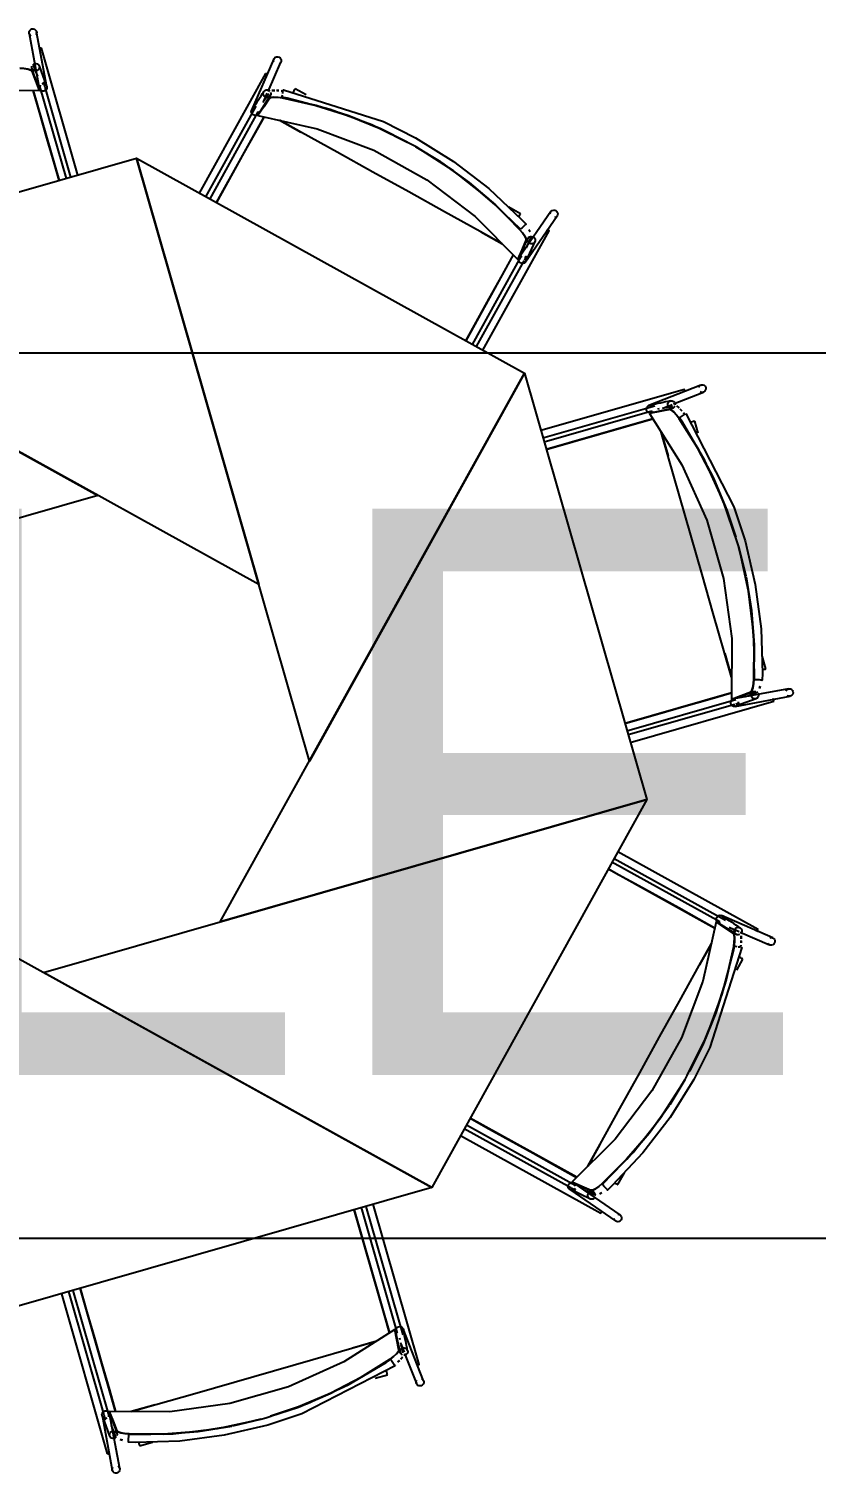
# Model space of a CAD drawing. Header units: metres. Extents: x 2.5 to 42.6, y 0.9 to 31.9.
# Drawn here: x 27.006 to 27.451, y 24.917 to 25.733 of the extents above; entities that cross this region are included whole.
import ezdxf

# ---------------------------------------------------------------- set-up
doc = ezdxf.new("R2010")
doc.units = ezdxf.units.M
for name, color, linetype in [('ARREDI', 9, 'Continuous'), ('PARETI_STRUTTURE', 7, 'Continuous'), ('PORTE_SCALE', 2, 'Continuous'), ('WAYFINDING_RIQUADRI', 7, 'Continuous'), ('WAYFINDING_TESTI', 7, 'Continuous')]:
    doc.layers.add(name, color=color, linetype=linetype)

msp = doc.modelspace()

# ---------------------------------------------------------------- linework, layer by layer
at = {"layer": 'ARREDI'}
for points in [[(27.00717, 25.7292), (27.00657, 25.72964), (27.00616, 25.73026), (27.006, 25.73073), (27.006, 25.73075), (27.00598, 25.73098), (27.00606, 25.73173), (27.00638, 25.7324)], [(27.00639, 25.73239), (27.00693, 25.73291), (27.00762, 25.73321), (27.00837, 25.73325), (27.00909, 25.73306), (27.00969, 25.73261), (27.01011, 25.732), (27.01026, 25.73153), (27.01026, 25.73152), (27.01029, 25.73128), (27.01021, 25.73053), (27.00987, 25.72986)], [(27.01222, 25.72217), (27.01158, 25.72199)], [(27.01299, 25.72239), (27.01272, 25.72231), (27.01222, 25.72217)], [(27.01303, 25.7224), (27.01305, 25.7224)], [(26.85336, 25.66888), (26.85142, 25.66742), (26.84971, 25.66588), (26.84861, 25.66459), (26.84831, 25.66376), (26.84943, 25.65795), (26.85059, 25.65216), (26.87952, 25.67045), (26.91078, 25.68448), (26.94374, 25.69392), (26.97768, 25.6986), (27.0119, 25.69842), (27.00981, 25.70395), (27.0077, 25.70946)], [(27.00769, 25.70947), (27.00699, 25.71), (27.00537, 25.71053), (27.00311, 25.71093), (27.00068, 25.71114)], [(27.00068, 25.71114), (27.00324, 25.71092), (27.00546, 25.71051), (27.00703, 25.71), (27.00771, 25.70947)], [(27.01136, 25.7104), (27.01082, 25.70989), (27.01013, 25.70957), (27.00939, 25.70951), (27.00867, 25.7097), (27.00807, 25.71012), (27.00807, 25.71014), (27.00767, 25.71073), (27.00761, 25.71087), (27.00749, 25.71144), (27.00759, 25.71218)], [(27.00803, 25.71332), (27.01015, 25.7078), (27.01066, 25.70645)], [(27.00846, 25.71336), (27.00915, 25.71367), (27.00989, 25.71374), (27.01061, 25.71355), (27.01121, 25.71311), (27.01125, 25.71307), (27.01161, 25.71252), (27.01167, 25.71238), (27.01179, 25.7118), (27.01169, 25.71106), (27.01136, 25.71039)], [(27.14429, 25.71456), (27.14411, 25.71528), (27.1442, 25.71603), (27.14429, 25.71625), (27.14429, 25.71627), (27.14454, 25.71668), (27.14508, 25.7172), (27.14577, 25.71749), (27.14652, 25.71753), (27.14725, 25.71731), (27.14784, 25.71685), (27.14826, 25.71624)], [(27.14826, 25.71623), (27.14844, 25.71551), (27.14834, 25.71476), (27.14826, 25.71454), (27.14826, 25.71453), (27.14801, 25.71411), (27.14746, 25.7136)], [(27.01218, 25.70143), (27.0119, 25.69843)], [(27.0119, 25.69842), (27.01218, 25.70142)], [(27.01339, 25.70226), (27.01414, 25.70231), (27.01487, 25.70211), (27.01548, 25.70166), (27.01589, 25.70105), (27.01603, 25.70058), (27.01603, 25.70056), (27.01607, 25.70033), (27.01599, 25.69958), (27.01566, 25.69891)], [(27.13952, 25.708), (27.13953, 25.70798)], [(27.14027, 25.70758), (27.13983, 25.70783), (27.13957, 25.70797)], [(27.14086, 25.70726), (27.14028, 25.70757)], [(27.02294, 25.64762), (27.02031, 25.65676), (27.0161, 25.67147), (27.01188, 25.68615), (27.00837, 25.69844)], [(27.01565, 25.69892), (27.01511, 25.6984), (27.01442, 25.6981), (27.01367, 25.69804), (27.01295, 25.69825), (27.01235, 25.69869)], [(27.14904, 25.69423), (27.14662, 25.69458), (27.14433, 25.69469), (27.14264, 25.69455), (27.14183, 25.69419), (27.13853, 25.68929), (27.13525, 25.68437), (27.16864, 25.67686), (27.20067, 25.66466), (27.23065, 25.64804), (27.25796, 25.62734), (27.28203, 25.60301), (27.28446, 25.6084), (27.28686, 25.6138)], [(27.13814, 25.69174), (27.13906, 25.69311), (27.14148, 25.69668)], [(27.13846, 25.69592), (27.13828, 25.69665), (27.13836, 25.69738), (27.1386, 25.69791), (27.1387, 25.69805), (27.13918, 25.69851), (27.13922, 25.69853), (27.1399, 25.69881), (27.14064, 25.69884), (27.14136, 25.69862), (27.14196, 25.69816)], [(27.14237, 25.69753), (27.14255, 25.69681), (27.14247, 25.69607), (27.14223, 25.69555), (27.14213, 25.69541), (27.14161, 25.69492), (27.14093, 25.69464), (27.14019, 25.69462), (27.13947, 25.69484), (27.13887, 25.6953), (27.13845, 25.69592)], [(27.14181, 25.69419), (27.14259, 25.69455), (27.14424, 25.69471), (27.14651, 25.6946), (27.14903, 25.69423)], [(27.14478, 25.69853), (27.14315, 25.69839)], [(27.14317, 25.69838), (27.14485, 25.69852)], [(27.14704, 25.69842), (27.14577, 25.69848)], [(27.146, 25.69846), (27.14715, 25.69841)], [(27.1495, 25.69808), (27.14843, 25.69823)], [(27.14843, 25.69822), (27.1495, 25.69807)], [(27.14891, 25.69465), (27.14895, 25.69487), (27.14903, 25.69533), (27.14914, 25.69595)], [(27.14904, 25.69424), (27.16803, 25.68993), (27.18662, 25.68411), (27.20469, 25.67679), (27.21962, 25.66929)], [(27.21962, 25.66929), (27.20473, 25.67678), (27.1867, 25.68408), (27.16814, 25.6899), (27.14919, 25.69421)], [(27.14926, 25.69668), (27.14939, 25.69742), (27.1495, 25.69807)], [(27.14959, 25.69857), (27.14963, 25.69885), (27.14964, 25.69889), (27.14964, 25.69888)], [(27.15627, 25.69941), (27.15615, 25.69918), (27.15591, 25.69876), (27.15559, 25.69818), (27.15523, 25.69754)], [(27.1317, 25.6857), (27.13152, 25.68642), (27.13162, 25.68717), (27.1317, 25.68739), (27.1317, 25.68741), (27.13195, 25.68782), (27.13249, 25.68834), (27.13319, 25.68863), (27.13394, 25.68867)], [(27.13542, 25.68524), (27.13488, 25.68473), (27.13418, 25.68444), (27.13343, 25.68441), (27.13271, 25.68462), (27.13211, 25.68508), (27.1317, 25.6857)], [(27.13525, 25.68437), (27.13555, 25.68663)], [(27.13869, 25.68359), (27.13363, 25.67447), (27.12737, 25.66318), (27.1211, 25.65187), (27.11483, 25.64055), (27.11181, 25.63511)], [(27.14736, 25.68164), (27.15956, 25.67488)], [(27.27329, 25.61185), (27.26075, 25.61879), (27.24064, 25.62994), (27.22044, 25.64114), (27.20022, 25.65235), (27.18002, 25.66354), (27.1599, 25.67469), (27.14737, 25.68164)], [(27.22453, 25.66657), (27.2385, 25.65807)], [(27.23846, 25.6581), (27.22454, 25.66657)], [(27.28299, 25.62005), (27.26929, 25.63384), (27.25451, 25.6465), (27.23899, 25.65776)], [(27.23901, 25.65773), (27.25458, 25.64644), (27.26937, 25.63376), (27.28308, 25.61994)], [(27.2826, 25.62694), (27.28296, 25.62759), (27.28328, 25.62816), (27.28351, 25.62859), (27.28364, 25.62882)], [(27.30033, 25.62886), (27.30047, 25.6296), (27.30071, 25.63003), (27.30071, 25.63004), (27.30086, 25.63024), (27.30144, 25.6307), (27.30215, 25.63093)], [(27.30215, 25.63094), (27.3029, 25.63092), (27.30359, 25.63065), (27.30416, 25.63015), (27.30454, 25.62949), (27.30465, 25.62876), (27.30451, 25.62802), (27.30427, 25.62759), (27.30427, 25.62758), (27.30412, 25.62738), (27.30354, 25.62692), (27.30283, 25.62669)], [(27.28686, 25.61381), (27.28674, 25.61468), (27.28596, 25.61618), (27.28466, 25.61807), (27.28307, 25.61994)], [(27.28309, 25.61994), (27.28474, 25.61798), (27.28602, 25.61612), (27.28677, 25.61465), (27.28688, 25.61379)], [(27.28449, 25.62094), (27.28402, 25.62051), (27.28367, 25.6202), (27.2835, 25.62005)], [(27.28652, 25.62275), (27.28669, 25.6229), (27.28671, 25.62292), (27.28667, 25.62289), (27.28646, 25.62271), (27.28609, 25.62238), (27.28559, 25.62193), (27.28503, 25.62143), (27.28449, 25.62093)], [(27.28822, 25.61968), (27.28893, 25.61866)], [(27.28898, 25.61861), (27.28823, 25.61968)], [(27.29904, 25.61958), (27.29846, 25.6199)], [(27.26108, 25.6186), (27.2733, 25.61183)], [(27.28982, 25.61629), (27.28742, 25.61088), (27.28682, 25.60956)], [(27.29012, 25.61187), (27.28937, 25.61188), (27.28866, 25.61214), (27.28809, 25.61263), (27.28773, 25.61327), (27.2876, 25.61399), (27.2876, 25.614), (27.28774, 25.61471), (27.2878, 25.61485), (27.28812, 25.61534), (27.2887, 25.6158), (27.28941, 25.61603)], [(27.29086, 25.61575), (27.29143, 25.61526), (27.29181, 25.61463), (27.29193, 25.6139), (27.29192, 25.61383), (27.29179, 25.61318), (27.29172, 25.61304), (27.2914, 25.61256), (27.29082, 25.6121), (27.29011, 25.61186)], [(27.29978, 25.61917), (27.2998, 25.61916), (27.29975, 25.61919), (27.29949, 25.61934), (27.29905, 25.61959)], [(27.25266, 25.55704), (27.25852, 25.56761), (27.26594, 25.58099), (27.27334, 25.59436), (27.27954, 25.60553)], [(27.28435, 25.60494), (27.28203, 25.60301)], [(27.28203, 25.60301), (27.28435, 25.60494)], [(27.2858, 25.60467), (27.28637, 25.60417), (27.28673, 25.60352), (27.28685, 25.60279), (27.2867, 25.60205), (27.28648, 25.60162), (27.28648, 25.60161), (27.28632, 25.60141), (27.28574, 25.60095), (27.28503, 25.60072)], [(27.28503, 25.60071), (27.28428, 25.60073), (27.28359, 25.601), (27.28302, 25.6015), (27.28265, 25.60216), (27.28253, 25.60289)], [(27.38417, 25.53085), (27.38456, 25.53149), (27.38514, 25.53195), (27.38537, 25.53206), (27.38538, 25.53206), (27.38585, 25.53218), (27.3866, 25.53215), (27.3873, 25.53188), (27.38785, 25.53136), (27.3882, 25.53071), (27.38831, 25.52996), (27.38816, 25.52922)], [(27.37078, 25.52016), (27.37039, 25.51952), (27.36982, 25.51906), (27.36926, 25.51886), (27.36911, 25.51883), (27.3684, 25.51886), (27.36839, 25.51886), (27.36771, 25.51913), (27.36716, 25.51965), (27.36682, 25.5203), (27.36672, 25.52105), (27.36687, 25.52179)], [(27.36687, 25.52179), (27.36726, 25.52243), (27.36783, 25.52289), (27.36839, 25.5231), (27.36854, 25.52312), (27.36921, 25.52311), (27.36926, 25.5231), (27.36994, 25.52282), (27.37049, 25.5223), (27.37083, 25.52165), (27.37093, 25.5209)], [(27.3764, 25.52875), (27.37626, 25.52924), (27.37618, 25.52953), (27.37616, 25.52958), (27.37616, 25.52957)], [(27.37658, 25.52811), (27.3764, 25.52875)], [(27.38816, 25.52922), (27.38777, 25.52859), (27.38719, 25.52813), (27.38697, 25.52802), (27.38695, 25.52802), (27.38648, 25.52789), (27.38573, 25.52792), (27.38504, 25.5282)], [(27.35717, 25.51639), (27.35642, 25.51642), (27.35573, 25.51669), (27.35517, 25.51719), (27.35482, 25.51786), (27.35471, 25.51861), (27.35486, 25.51935)], [(27.35486, 25.51934), (27.35525, 25.51998), (27.35584, 25.52044), (27.35606, 25.52055), (27.35607, 25.52055), (27.35654, 25.52067), (27.35729, 25.52065), (27.35799, 25.52037), (27.35854, 25.51986)], [(27.37315, 25.51312), (27.3717, 25.51506), (27.37015, 25.51677), (27.36886, 25.51787), (27.36803, 25.51819), (27.36222, 25.51705), (27.35643, 25.51589), (27.37472, 25.48696), (27.38875, 25.4557), (27.3982, 25.42274), (27.40288, 25.3888), (27.4027, 25.35457), (27.40822, 25.35667), (27.41374, 25.35878)], [(27.35643, 25.51589), (27.35825, 25.51728)], [(27.3612, 25.51856), (27.36214, 25.51874)], [(27.36369, 25.51906), (27.3653, 25.51938), (27.36954, 25.5202)], [(27.36802, 25.5182), (27.36883, 25.51791), (27.3701, 25.51684), (27.37162, 25.51517), (27.37316, 25.51311)], [(27.37319, 25.51916), (27.37192, 25.52022)], [(27.37194, 25.52019), (27.37322, 25.51911)], [(27.37336, 25.5135), (27.37355, 25.51364), (27.37393, 25.5139), (27.37444, 25.51426)], [(27.37384, 25.51843), (27.37477, 25.5174)], [(27.37471, 25.51749), (27.37385, 25.51843)], [(27.37445, 25.51426), (27.37505, 25.51468), (27.37566, 25.51511), (27.3762, 25.5155), (27.37662, 25.51579), (27.37684, 25.51596)], [(27.37555, 25.51637), (27.3762, 25.51551)], [(27.37621, 25.5155), (27.37555, 25.51636)], [(27.37688, 25.51598), (27.37687, 25.51597)], [(27.35831, 25.51291), (27.34829, 25.51004), (27.33587, 25.50648), (27.32345, 25.50291), (27.31101, 25.49934), (27.29858, 25.49577)], [(27.37316, 25.51312), (27.38355, 25.49664), (27.39258, 25.47938), (27.40018, 25.46142), (27.40527, 25.44605)], [(27.40527, 25.44604), (27.40019, 25.46138), (27.39261, 25.47931), (27.38361, 25.49654), (27.37325, 25.51299)], [(27.38194, 25.51166), (27.38169, 25.5116), (27.38121, 25.51146), (27.38059, 25.51128), (27.37987, 25.51107)], [(27.36307, 25.50539), (27.3669, 25.49198)], [(27.40276, 25.367), (27.39882, 25.38078), (27.39247, 25.40289), (27.38611, 25.42509), (27.37973, 25.44731), (27.37337, 25.4695), (27.36703, 25.49161), (27.36308, 25.50539)], [(27.41084, 25.42433), (27.40697, 25.44017)], [(27.40698, 25.44018), (27.41084, 25.42429)], [(27.41542, 25.36594), (27.41549, 25.38538), (27.41399, 25.40478), (27.41096, 25.42372)], [(27.41097, 25.42369), (27.414, 25.4047), (27.4155, 25.38527), (27.41541, 25.3658)], [(27.3989, 25.38041), (27.40276, 25.36699)], [(27.42002, 25.37109), (27.42072, 25.3713), (27.42136, 25.37148), (27.42182, 25.37161), (27.42209, 25.37169)], [(27.42212, 25.37169), (27.42209, 25.37168)], [(27.41375, 25.35878), (27.41427, 25.35949), (27.4148, 25.3611), (27.4152, 25.36337), (27.41541, 25.3658)], [(27.41541, 25.3658), (27.41519, 25.36324), (27.41479, 25.36102), (27.41427, 25.35945), (27.41375, 25.35877)], [(27.41467, 25.35511), (27.41416, 25.35566), (27.41384, 25.35635), (27.41378, 25.35709), (27.41398, 25.35781), (27.4144, 25.35841), (27.41441, 25.35841), (27.41501, 25.35881), (27.41515, 25.35886), (27.41571, 25.35899), (27.41645, 25.35889)], [(27.41711, 25.36551), (27.41647, 25.36555), (27.41601, 25.36557), (27.41578, 25.36558)], [(27.41983, 25.36536), (27.42006, 25.36534), (27.42008, 25.36534), (27.42004, 25.36534), (27.41976, 25.36536), (27.41926, 25.3654), (27.41859, 25.36543), (27.41784, 25.36547), (27.41711, 25.36551)], [(27.41886, 25.36198), (27.41864, 25.36074)], [(27.41864, 25.36068), (27.41887, 25.36198)], [(27.43348, 25.35931), (27.43391, 25.35991), (27.43453, 25.36032), (27.43501, 25.36047), (27.43502, 25.36047), (27.43526, 25.3605), (27.43601, 25.36042), (27.43667, 25.3601)], [(27.43667, 25.36009), (27.43718, 25.35955), (27.43749, 25.35886), (27.43754, 25.35811), (27.43733, 25.35738), (27.43689, 25.35679), (27.43628, 25.35637), (27.4358, 25.35622), (27.43579, 25.35622), (27.43555, 25.35619), (27.4348, 25.35627), (27.43414, 25.35661)], [(27.34252, 25.34085), (27.34637, 25.34196), (27.36104, 25.34616), (27.37574, 25.35038), (27.39044, 25.35459), (27.40272, 25.35812)], [(27.40319, 25.35083), (27.40268, 25.35137), (27.40237, 25.35206), (27.40231, 25.35281), (27.40252, 25.35353), (27.40297, 25.35413)], [(27.40527, 25.35434), (27.40269, 25.35457)], [(27.40269, 25.35457), (27.40528, 25.35434)], [(27.40653, 25.35308), (27.40659, 25.35233), (27.40638, 25.35161), (27.40594, 25.351), (27.40532, 25.35058), (27.40485, 25.35045), (27.40484, 25.35045), (27.4046, 25.3504), (27.40385, 25.35049), (27.40319, 25.35082)], [(27.4176, 25.35845), (27.41207, 25.35633), (27.41072, 25.35581)], [(27.41764, 25.35802), (27.41794, 25.35734), (27.41801, 25.35659), (27.41782, 25.35587), (27.41739, 25.35527), (27.41735, 25.35523), (27.41679, 25.35487), (27.41665, 25.35481), (27.41607, 25.35469), (27.41533, 25.35479), (27.41467, 25.35512)], [(27.42644, 25.35426), (27.42626, 25.3549)], [(27.42666, 25.35349), (27.42658, 25.35376), (27.42644, 25.35426)], [(27.42667, 25.35345), (27.42667, 25.35343)], [(27.39336, 25.2253), (27.38424, 25.23035), (27.37294, 25.23662), (27.36164, 25.24288), (27.35032, 25.24916), (27.33901, 25.25542), (27.33317, 25.25866)], [(27.404, 25.21494), (27.40435, 25.21736), (27.40446, 25.21965), (27.40432, 25.22135), (27.40396, 25.22215), (27.39905, 25.22546), (27.39414, 25.22874), (27.38662, 25.19535), (27.37443, 25.16332), (27.3578, 25.13333), (27.33711, 25.10603), (27.31278, 25.08196), (27.31817, 25.07953), (27.32357, 25.07712)], [(27.39414, 25.22874), (27.3964, 25.22843)], [(27.39501, 25.22857), (27.3945, 25.22911), (27.3942, 25.2298), (27.39418, 25.23055), (27.39439, 25.23127), (27.39484, 25.23187), (27.39547, 25.23229)], [(27.39547, 25.23229), (27.39619, 25.23247), (27.39694, 25.23237), (27.39716, 25.23229), (27.39718, 25.23229), (27.39759, 25.23204), (27.39811, 25.2315), (27.3984, 25.2308), (27.39844, 25.23005)], [(27.40151, 25.22584), (27.40288, 25.22493), (27.40527, 25.2233)], [(27.40396, 25.22217), (27.40432, 25.22138), (27.40447, 25.21974), (27.40436, 25.21748), (27.404, 25.21495)], [(27.4073, 25.22161), (27.40658, 25.22143), (27.40584, 25.22152), (27.40531, 25.22175), (27.40517, 25.22185), (27.40469, 25.22238), (27.40441, 25.22306), (27.40438, 25.22379), (27.4046, 25.22452), (27.40506, 25.22511), (27.40569, 25.22552)], [(27.40569, 25.22552), (27.40641, 25.22571), (27.40715, 25.22562), (27.40768, 25.22539), (27.40782, 25.22529), (27.40827, 25.22482), (27.4083, 25.22476), (27.40858, 25.22408), (27.40861, 25.22334), (27.40839, 25.22262), (27.40793, 25.22202)], [(27.40815, 25.22081), (27.40829, 25.21913)], [(27.4083, 25.2192), (27.40816, 25.22085)], [(27.41702, 25.22312), (27.41734, 25.22371)], [(27.41735, 25.22371), (27.4176, 25.22416), (27.41774, 25.22442)], [(27.41777, 25.22446), (27.41775, 25.22445)], [(27.42433, 25.2197), (27.42505, 25.21988), (27.4258, 25.21978), (27.42602, 25.2197), (27.42604, 25.2197), (27.42645, 25.21945), (27.42697, 25.21891), (27.42726, 25.21821), (27.4273, 25.21746), (27.42708, 25.21674), (27.42662, 25.21614), (27.42601, 25.21573)], [(27.32162, 25.0907), (27.32856, 25.10324), (27.33971, 25.12335), (27.35091, 25.14355), (27.36212, 25.16377), (27.37331, 25.18396), (27.38446, 25.20409), (27.39141, 25.21661)], [(27.404, 25.21494), (27.3997, 25.19596), (27.39388, 25.17736), (27.38656, 25.15929), (27.37906, 25.14436)], [(27.37906, 25.14437), (27.38655, 25.15926), (27.39385, 25.17729), (27.39967, 25.19584), (27.40398, 25.2148)], [(27.39141, 25.21662), (27.38465, 25.20443)], [(27.40442, 25.21508), (27.40464, 25.21504), (27.4051, 25.21495), (27.40572, 25.21484)], [(27.40645, 25.21472), (27.40719, 25.2146), (27.40784, 25.21449)], [(27.40799, 25.21556), (27.40784, 25.21449)], [(27.40785, 25.21448), (27.408, 25.21555)], [(27.40823, 25.21799), (27.40817, 25.21683)], [(27.40819, 25.21694), (27.40825, 25.21822)], [(27.40834, 25.2144), (27.40862, 25.21435), (27.40866, 25.21434), (27.40865, 25.21434)], [(27.426, 25.21573), (27.42528, 25.21555), (27.42453, 25.21565), (27.42431, 25.21573), (27.42429, 25.21573), (27.42388, 25.21598), (27.42336, 25.21652)], [(27.40918, 25.20771), (27.40895, 25.20784), (27.40853, 25.20807), (27.40795, 25.20839), (27.40731, 25.20875)], [(27.37634, 25.13946), (27.36784, 25.12549)], [(27.36787, 25.12553), (27.37634, 25.13946)], [(27.3675, 25.12498), (27.35621, 25.10941), (27.34353, 25.09462), (27.32971, 25.08091)], [(27.32982, 25.081), (27.34361, 25.09469), (27.35626, 25.10947), (27.36751, 25.125)], [(27.2551, 25.11782), (27.26404, 25.11286), (27.27737, 25.10547), (27.29076, 25.09805), (27.30412, 25.09064), (27.31529, 25.08444)], [(27.32837, 25.10291), (27.3216, 25.09068)], [(27.31048, 25.07896), (27.3105, 25.07971), (27.31077, 25.0804), (27.31127, 25.08097), (27.31193, 25.08133), (27.31266, 25.08146)], [(27.31471, 25.07964), (27.31278, 25.08196)], [(27.31278, 25.08196), (27.31471, 25.07964)], [(27.33671, 25.08139), (27.33736, 25.08103), (27.33793, 25.08071), (27.33836, 25.08047), (27.33858, 25.08035)], [(27.31444, 25.07819), (27.31394, 25.07762), (27.31329, 25.07726), (27.31255, 25.07713), (27.31182, 25.07729), (27.31139, 25.07751), (27.31137, 25.07751), (27.31118, 25.07766), (27.31072, 25.07824), (27.31048, 25.07895)], [(27.32606, 25.07416), (27.32065, 25.07656), (27.31933, 25.07716)], [(27.32163, 25.07387), (27.32165, 25.07462), (27.32191, 25.07533), (27.3224, 25.0759), (27.32304, 25.07626), (27.32376, 25.07638), (27.32377, 25.07638), (27.32448, 25.07624), (27.32462, 25.07619), (27.32511, 25.07587), (27.32556, 25.07529), (27.3258, 25.07458)], [(27.32552, 25.07312), (27.32503, 25.07255), (27.32439, 25.07218), (27.32367, 25.07205), (27.3236, 25.07207), (27.32295, 25.07219), (27.32281, 25.07226), (27.32232, 25.07258), (27.32187, 25.07316), (27.32163, 25.07387)], [(27.32971, 25.0809), (27.32775, 25.07925), (27.32589, 25.07797), (27.32442, 25.07722), (27.32356, 25.07711)], [(27.32357, 25.07712), (27.32445, 25.07725), (27.32595, 25.07802), (27.32784, 25.07933), (27.32971, 25.08091)], [(27.32837, 25.075), (27.32944, 25.07575)], [(27.32945, 25.07576), (27.32842, 25.07504)], [(27.33071, 25.07949), (27.33028, 25.07997), (27.32997, 25.08031), (27.32982, 25.08048)], [(27.33252, 25.07747), (27.33267, 25.0773), (27.33269, 25.07727), (27.33266, 25.07731), (27.33248, 25.07752), (27.33215, 25.0779), (27.3317, 25.0784), (27.3312, 25.07895), (27.3307, 25.07949)], [(27.20965, 24.99657), (27.20678, 25.0066), (27.20322, 25.01901), (27.19965, 25.03143), (27.19608, 25.04387), (27.19251, 25.0563), (27.1897, 25.06612)], [(27.32894, 25.0642), (27.32893, 25.06419), (27.32895, 25.06425), (27.32911, 25.0645), (27.32936, 25.06494)], [(27.32935, 25.06494), (27.32967, 25.06553)], [(27.3407, 25.06184), (27.34069, 25.06109), (27.34041, 25.06039), (27.33991, 25.05982), (27.33926, 25.05945), (27.33852, 25.05934), (27.33779, 25.05948), (27.33736, 25.05971), (27.33734, 25.05971), (27.33715, 25.05986), (27.33669, 25.06045), (27.33645, 25.06116)], [(27.33863, 25.06365), (27.33937, 25.06351), (27.3398, 25.06328), (27.33981, 25.06328), (27.34, 25.06313), (27.34046, 25.06254), (27.3407, 25.06183)], [(27.03491, 25.02174), (27.0387, 25.0085), (27.04291, 24.99385), (27.04712, 24.97914), (27.05134, 24.96444), (27.05485, 24.95217)], [(27.21313, 24.99771), (27.21316, 24.99846), (27.21344, 24.99916), (27.21394, 24.99971), (27.2146, 25.00006), (27.21535, 25.00017), (27.21609, 25.00002)], [(27.21608, 25.00002), (27.21672, 24.99963), (27.21718, 24.99905), (27.21729, 24.99882), (27.21729, 24.99881), (27.21742, 24.99834), (27.21739, 24.99759), (27.21711, 24.99689), (27.2166, 24.99634)], [(27.20986, 24.98173), (27.2118, 24.98319), (27.21351, 24.98473), (27.21461, 24.98602), (27.21491, 24.98685), (27.21379, 24.99266), (27.21264, 24.99845), (27.18371, 24.98016), (27.15244, 24.96613), (27.11948, 24.95669), (27.08554, 24.952), (27.05132, 24.95219), (27.05341, 24.94666), (27.05553, 24.94114)], [(27.06375, 24.95212), (27.07752, 24.95606), (27.09963, 24.96241), (27.12183, 24.96877), (27.14405, 24.97515), (27.16625, 24.98152), (27.18836, 24.98786), (27.20213, 24.9918)], [(27.20214, 24.99181), (27.18872, 24.98798)], [(27.21295, 24.99803), (27.21402, 24.99663)], [(27.21531, 24.99369), (27.21549, 24.99274)], [(27.21494, 24.98686), (27.21465, 24.98606), (27.21358, 24.98478), (27.21191, 24.98326), (27.20986, 24.98172)], [(27.2169, 24.98411), (27.21627, 24.9845), (27.21581, 24.98506), (27.2156, 24.98562), (27.21557, 24.98577), (27.2156, 24.98648), (27.2156, 24.9865), (27.21588, 24.98718), (27.21639, 24.98772), (27.21704, 24.98806), (27.21779, 24.98816), (27.21853, 24.98801)], [(27.2158, 24.99119), (27.21612, 24.98958), (27.21694, 24.98534)], [(27.21853, 24.98801), (27.21917, 24.98762), (27.21963, 24.98705), (27.21984, 24.98649), (27.21987, 24.98634), (27.21985, 24.98567), (27.21984, 24.98562), (27.21956, 24.98494), (27.21905, 24.9844), (27.21839, 24.98405), (27.21764, 24.98395)], [(27.20986, 24.98172), (27.19339, 24.97133), (27.17612, 24.9623), (27.15816, 24.95471), (27.1423, 24.94946)], [(27.14232, 24.94945), (27.15814, 24.95469), (27.17605, 24.96227), (27.19329, 24.97127), (27.20973, 24.98163)], [(27.21024, 24.98152), (27.21038, 24.98133), (27.21065, 24.98095), (27.21101, 24.98044)], [(27.21101, 24.98043), (27.21143, 24.97984), (27.21186, 24.97922), (27.21225, 24.97868), (27.21254, 24.97827), (27.2127, 24.97804)], [(27.21273, 24.978), (27.21271, 24.97801)], [(27.21517, 24.98104), (27.21414, 24.98011)], [(27.21423, 24.98017), (27.21517, 24.98103)], [(27.21694, 24.98294), (27.21585, 24.98166)], [(27.2159, 24.9817), (27.21696, 24.98296)], [(27.22485, 24.9783), (27.22549, 24.97848)], [(27.22549, 24.97848), (27.22599, 24.97862), (27.22627, 24.9787), (27.22633, 24.97872), (27.22631, 24.97872)], [(27.20841, 24.97295), (27.20834, 24.9732), (27.2082, 24.97367), (27.20802, 24.97429), (27.20781, 24.97501)], [(27.22597, 24.96672), (27.22533, 24.96711), (27.22487, 24.96769), (27.22476, 24.96792), (27.22476, 24.96793), (27.22463, 24.9684), (27.22466, 24.96915), (27.22494, 24.96985)], [(27.22759, 24.97071), (27.22823, 24.97032), (27.22869, 24.96974), (27.2288, 24.96952), (27.2288, 24.9695), (27.22892, 24.96903), (27.2289, 24.96828), (27.22862, 24.96759), (27.2281, 24.96703), (27.22745, 24.96668), (27.2267, 24.96657), (27.22596, 24.96672)], [(27.04983, 24.94835), (27.04908, 24.94829), (27.04836, 24.9485), (27.04775, 24.94895), (27.04733, 24.94956), (27.04719, 24.95003), (27.04719, 24.95004), (27.04715, 24.95028), (27.04723, 24.95103), (27.04756, 24.9517)], [(27.04757, 24.95169), (27.04811, 24.95221), (27.0488, 24.95251), (27.04955, 24.95257), (27.05028, 24.95236), (27.05087, 24.95191)], [(27.05132, 24.95219), (27.05104, 24.94919)], [(27.05104, 24.94918), (27.05132, 24.95218)], [(27.07715, 24.95598), (27.06373, 24.95212)], [(27.0552, 24.93729), (27.05307, 24.94281), (27.05256, 24.94416)], [(27.12043, 24.94391), (27.10144, 24.94089), (27.08201, 24.93939), (27.06254, 24.93947)], [(27.06269, 24.93946), (27.08212, 24.93939), (27.10152, 24.94089), (27.12047, 24.94392)], [(27.13692, 24.94791), (27.12103, 24.94403)], [(27.12108, 24.94405), (27.13691, 24.94791)], [(27.05476, 24.93724), (27.05407, 24.93694), (27.05333, 24.93687), (27.05261, 24.93706), (27.05201, 24.93749), (27.05197, 24.93754), (27.05161, 24.93809), (27.05156, 24.93823), (27.05143, 24.93881), (27.05153, 24.93955), (27.05186, 24.94022)], [(27.05186, 24.94021), (27.0524, 24.94072), (27.05309, 24.94104), (27.05383, 24.9411), (27.05455, 24.9409), (27.05515, 24.94049), (27.05515, 24.94047), (27.05555, 24.93988), (27.05561, 24.93974), (27.05573, 24.93917), (27.05564, 24.93843)], [(27.06254, 24.93947), (27.05998, 24.93969), (27.05776, 24.9401), (27.05619, 24.94061), (27.05551, 24.94114)], [(27.05553, 24.94114), (27.05624, 24.9406), (27.05785, 24.94008), (27.06011, 24.93968), (27.06254, 24.93947)], [(27.05743, 24.93625), (27.05872, 24.93601)], [(27.05872, 24.93602), (27.05749, 24.93624)], [(27.0621, 24.93506), (27.06209, 24.93482), (27.06209, 24.93481), (27.06209, 24.93485), (27.0621, 24.93512), (27.06213, 24.93562), (27.06217, 24.93629), (27.06221, 24.93704), (27.06225, 24.93778)], [(27.06225, 24.93777), (27.06228, 24.93841), (27.06231, 24.93887), (27.06232, 24.93911)], [(27.06784, 24.93487), (27.06804, 24.93416), (27.06822, 24.93352), (27.06835, 24.93306), (27.06843, 24.9328)], [(27.05019, 24.92821), (27.05018, 24.92821)], [(27.05023, 24.92822), (27.05051, 24.9283), (27.05101, 24.92844)], [(27.051, 24.92844), (27.05164, 24.92862)], [(27.06844, 24.93277), (27.06842, 24.9328)], [(27.05684, 24.91822), (27.05629, 24.9177), (27.0556, 24.9174), (27.05485, 24.91734), (27.05413, 24.91755), (27.05353, 24.91799), (27.05311, 24.91861), (27.05296, 24.91908), (27.05296, 24.91909), (27.05293, 24.91933), (27.05302, 24.92008), (27.05335, 24.92074)], [(27.05605, 24.92141), (27.05665, 24.92097), (27.05706, 24.92035), (27.05722, 24.91988), (27.05722, 24.91986), (27.05724, 24.91963), (27.05716, 24.91888), (27.05684, 24.91821)]]:
    msp.add_lwpolyline(points, dxfattribs=at)
for points in [[(26.82576, 25.59108), (27.06663, 25.66015), (27.1357, 25.41929)], [(27.06664, 25.66016), (27.28579, 25.53869), (27.16432, 25.31952)], [(26.70429, 25.37191), (26.82576, 25.59108), (27.04492, 25.46961)], [(27.28579, 25.53869), (27.35486, 25.29781), (27.114, 25.22874)], [(27.35487, 25.29782), (27.2334, 25.07866), (27.01423, 25.20013)], [(27.2334, 25.07865), (26.99252, 25.00958), (26.92345, 25.25045)]]:
    msp.add_lwpolyline(points, close=True, dxfattribs=at)
at = {"layer": 'PARETI_STRUTTURE'}
for points in [[(27.006, 25.73073), (27.01178, 25.69978)], [(27.01604, 25.70058), (27.01026, 25.73153)], [(27.03361, 25.65069), (27.01305, 25.72241)], [(27.01156, 25.69985), (27.01152, 25.69997), (27.01148, 25.7001), (27.01142, 25.70022), (27.01138, 25.70035), (27.01134, 25.70046), (27.0113, 25.70058), (27.01125, 25.70071), (27.01121, 25.70083), (27.01116, 25.70096), (27.01111, 25.70108), (27.01107, 25.70121), (27.01103, 25.70133), (27.01099, 25.70146), (27.01093, 25.70157), (27.01089, 25.70169), (27.01085, 25.70182), (27.01081, 25.70194), (27.01077, 25.70207), (27.01073, 25.70219), (27.01067, 25.70232), (27.01063, 25.70244), (27.01059, 25.70257), (27.01055, 25.70268), (27.0105, 25.70281), (27.01045, 25.70293), (27.01041, 25.70306), (27.01036, 25.70318), (27.01032, 25.70331), (27.01028, 25.70343), (27.01023, 25.70356), (27.01018, 25.70368), (27.01014, 25.70379), (27.0101, 25.70392), (27.01006, 25.70404), (27.01002, 25.70417), (27.00996, 25.70429), (27.00992, 25.70442), (27.00988, 25.70454), (27.00984, 25.70467), (27.0098, 25.70479), (27.00974, 25.70492), (27.0097, 25.70503), (27.00966, 25.70515), (27.00961, 25.70528), (27.00957, 25.7054), (27.00953, 25.70553), (27.00948, 25.70565), (27.00943, 25.70578), (27.00939, 25.7059), (27.00935, 25.70603), (27.00931, 25.70614), (27.00925, 25.70626), (27.00921, 25.70639), (27.00917, 25.70651), (27.00913, 25.70664), (27.00909, 25.70676), (27.00903, 25.70689), (27.00899, 25.70701), (27.00895, 25.70714), (27.00891, 25.70725), (27.00886, 25.70738), (27.00882, 25.7075), (27.00877, 25.70763), (27.00873, 25.70775), (27.00868, 25.70788), (27.00864, 25.708), (27.0086, 25.70813), (27.00855, 25.70825), (27.0085, 25.70836), (27.00846, 25.70849), (27.00842, 25.70861), (27.00838, 25.70874), (27.00834, 25.70886), (27.00828, 25.70899), (27.00824, 25.70911), (27.0082, 25.70924), (27.00816, 25.70936), (27.00811, 25.70947), (27.00806, 25.7096), (27.00802, 25.70972), (27.00798, 25.70985), (27.00793, 25.70997), (27.00789, 25.7101), (27.00784, 25.71022), (27.0078, 25.71035), (27.00775, 25.71047), (27.00771, 25.71058), (27.00767, 25.71071), (27.00763, 25.71083), (27.00761, 25.71088)], [(27.00992, 25.70862), (27.00965, 25.7096)], [(27.01167, 25.71237), (27.01564, 25.7013)], [(27.14429, 25.71626), (27.1317, 25.6874)], [(27.14097, 25.69782), (27.14826, 25.71453)], [(27.014, 25.70336), (27.01481, 25.70054)], [(27.13952, 25.708), (27.1021, 25.6405)], [(27.00834, 25.69844), (27.02291, 25.64762)], [(27.02708, 25.64881), (27.01213, 25.70092)], [(27.01487, 25.70032), (27.02946, 25.64949)], [(27.14222, 25.69554), (27.13589, 25.68568)], [(27.13864, 25.69248), (27.14057, 25.69691)], [(27.13996, 25.69476), (27.13946, 25.69386)], [(27.22208, 25.66796), (27.19957, 25.679), (27.17607, 25.68772), (27.15182, 25.69404), (27.1489, 25.69463)], [(27.14964, 25.69889), (27.20612, 25.68084), (27.22419, 25.67174)], [(27.16253, 25.69599), (27.15629, 25.69945)], [(27.10589, 25.63839), (27.13431, 25.68966)], [(27.13529, 25.68633), (27.10805, 25.63719)], [(27.13567, 25.68567), (27.1361, 25.68666)], [(27.11184, 25.63509), (27.13872, 25.68358)], [(27.22418, 25.67175), (27.24566, 25.6584), (27.26571, 25.643), (27.28411, 25.62566), (27.28671, 25.62293)], [(27.28348, 25.62003), (27.26543, 25.6375), (27.24576, 25.65305), (27.22461, 25.66655), (27.22208, 25.66796)], [(27.28366, 25.62885), (27.27698, 25.63256)], [(27.3007, 25.63003), (27.2829, 25.60406)], [(27.28647, 25.60162), (27.30428, 25.62759)], [(27.26238, 25.55166), (27.2998, 25.61916)], [(27.28279, 25.60427), (27.28285, 25.60439), (27.2829, 25.6045), (27.28296, 25.60463), (27.28301, 25.60474), (27.28307, 25.60486), (27.28313, 25.60497), (27.28318, 25.6051), (27.28324, 25.60521), (27.28329, 25.60534), (27.28335, 25.60545), (27.2834, 25.60557), (27.28346, 25.60568), (27.28351, 25.60581), (27.28357, 25.60593), (27.28364, 25.60604), (27.2837, 25.60617), (27.28375, 25.60628), (27.28381, 25.6064), (27.28386, 25.60652), (27.28392, 25.60664), (27.28397, 25.60675), (27.28403, 25.60688), (27.28408, 25.60699), (27.28414, 25.60711), (27.2842, 25.60724), (27.28425, 25.60735), (27.28431, 25.60747), (27.28436, 25.60759), (27.28442, 25.60771), (27.28447, 25.60782), (27.28453, 25.60795), (27.28458, 25.60806), (27.28464, 25.60818), (27.2847, 25.60829), (27.28475, 25.60842), (27.28481, 25.60853), (27.28486, 25.60865), (27.28492, 25.60878), (27.28497, 25.60889), (27.28503, 25.60902), (27.28508, 25.60913), (27.28514, 25.60925), (27.28521, 25.60936), (27.28526, 25.60949), (27.28532, 25.6096), (27.28538, 25.60972), (27.28543, 25.60984), (27.28549, 25.60996), (27.28554, 25.61007), (27.2856, 25.6102), (27.28565, 25.61032), (27.28571, 25.61043), (27.28576, 25.61056), (27.28582, 25.61067), (27.28588, 25.61079), (27.28593, 25.6109), (27.28599, 25.61103), (27.28604, 25.61114), (27.2861, 25.61127), (27.28615, 25.61138), (27.28621, 25.6115), (27.28626, 25.61161), (27.28632, 25.61174), (27.28638, 25.61186), (27.28643, 25.61197), (27.28649, 25.6121), (27.28654, 25.61221), (27.2866, 25.61234), (27.28665, 25.61245), (27.28671, 25.61257), (27.28676, 25.61268), (27.28683, 25.61281), (27.28689, 25.61292), (27.28695, 25.61304), (27.287, 25.61315), (27.28706, 25.61328), (27.28711, 25.6134), (27.28717, 25.61352), (27.28722, 25.61364), (27.28728, 25.61375), (27.28733, 25.61388), (27.28739, 25.61399), (27.28745, 25.61411), (27.2875, 25.61422), (27.28756, 25.61435), (27.28761, 25.61446), (27.28767, 25.61459), (27.28772, 25.6147), (27.28778, 25.61482), (27.28779, 25.61485)], [(27.29173, 25.61305), (27.2867, 25.60241)], [(27.28754, 25.61109), (27.28834, 25.61252)], [(27.27952, 25.60555), (27.25264, 25.55705)], [(27.25643, 25.55496), (27.28396, 25.60462)], [(27.287, 25.60502), (27.28557, 25.60245)], [(27.28547, 25.60226), (27.2586, 25.55376)], [(27.38538, 25.53205), (27.35607, 25.52055)], [(27.37616, 25.52958), (27.29506, 25.50633)], [(27.36999, 25.52136), (27.38696, 25.52803)], [(27.29626, 25.50216), (27.35951, 25.5203)], [(27.35785, 25.51725), (27.29694, 25.49978)], [(27.35765, 25.51652), (27.35865, 25.5169)], [(27.36926, 25.51886), (27.35782, 25.51636)], [(27.36456, 25.51923), (27.36927, 25.52108)], [(27.36712, 25.51991), (27.36531, 25.51939)], [(27.37688, 25.51598), (27.40405, 25.46329), (27.4104, 25.44408)], [(27.29814, 25.49562), (27.35833, 25.51288)], [(27.40623, 25.44288), (27.39812, 25.46661), (27.38766, 25.4894), (27.37499, 25.51101), (27.37334, 25.51348)], [(27.38394, 25.50482), (27.38197, 25.51168)], [(27.41576, 25.36558), (27.41535, 25.39069), (27.41242, 25.41561), (27.40701, 25.4401), (27.40623, 25.44289)], [(27.41039, 25.44408), (27.41614, 25.41945), (27.41942, 25.39438), (27.42019, 25.36912), (27.42009, 25.36534)], [(27.42212, 25.37169), (27.42, 25.37904)], [(27.43501, 25.36048), (27.40405, 25.3547)], [(27.40412, 25.35492), (27.40425, 25.35496), (27.40437, 25.355), (27.4045, 25.35506), (27.40462, 25.3551), (27.40473, 25.35514), (27.40486, 25.35518), (27.40498, 25.35523), (27.40511, 25.35527), (27.40523, 25.35532), (27.40536, 25.35536), (27.40548, 25.35541), (27.40561, 25.35545), (27.40573, 25.35549), (27.40584, 25.35555), (27.40597, 25.35559), (27.40609, 25.35563), (27.40622, 25.35567), (27.40634, 25.35571), (27.40647, 25.35575), (27.40659, 25.35581), (27.40672, 25.35585), (27.40684, 25.35589), (27.40697, 25.35593), (27.40708, 25.35598), (27.4072, 25.35603), (27.40733, 25.35607), (27.40745, 25.35611), (27.40758, 25.35616), (27.4077, 25.3562), (27.40783, 25.35625), (27.40795, 25.3563), (27.40808, 25.35634), (27.40819, 25.35638), (27.40832, 25.35642), (27.40844, 25.35646), (27.40857, 25.35652), (27.40869, 25.35656), (27.40882, 25.3566), (27.40894, 25.35664), (27.40907, 25.35668), (27.40919, 25.35674), (27.4093, 25.35678), (27.40943, 25.35682), (27.40955, 25.35686), (27.40968, 25.35691), (27.4098, 25.35695), (27.40993, 25.357), (27.41005, 25.35705), (27.41018, 25.35709), (27.4103, 25.35713), (27.41041, 25.35717), (27.41054, 25.35723), (27.41066, 25.35727), (27.41079, 25.35731), (27.41091, 25.35735), (27.41104, 25.35739), (27.41116, 25.35745), (27.41129, 25.35749), (27.41141, 25.35753), (27.41152, 25.35757), (27.41165, 25.35761), (27.41177, 25.35766), (27.4119, 25.35771), (27.41202, 25.35775), (27.41215, 25.3578), (27.41227, 25.35784), (27.4124, 25.35788), (27.41252, 25.35793), (27.41264, 25.35798), (27.41276, 25.35802), (27.41289, 25.35806), (27.41301, 25.3581), (27.41314, 25.35814), (27.41326, 25.3582), (27.41339, 25.35824), (27.41351, 25.35828), (27.41364, 25.35832), (27.41376, 25.35836), (27.41387, 25.35842), (27.414, 25.35846), (27.41412, 25.3585), (27.41425, 25.35855), (27.41437, 25.35859), (27.4145, 25.35864), (27.41462, 25.35868), (27.41475, 25.35873), (27.41487, 25.35877), (27.41498, 25.35881), (27.41511, 25.35885), (27.41515, 25.35886)], [(27.40271, 25.35814), (27.34252, 25.34088)], [(27.34371, 25.33671), (27.40519, 25.35434)], [(27.40459, 25.3516), (27.34439, 25.33434)], [(27.34558, 25.33018), (27.42668, 25.35343)], [(27.40485, 25.35044), (27.43581, 25.35622)], [(27.40735, 25.35239), (27.40527, 25.3518)], [(27.41665, 25.35481), (27.40558, 25.35084)], [(27.41289, 25.35655), (27.41388, 25.35683)], [(27.3961, 25.2287), (27.33525, 25.26242)], [(27.33645, 25.26459), (27.39943, 25.22968)], [(27.41777, 25.22446), (27.33854, 25.26837)], [(27.33315, 25.25864), (27.39336, 25.22526)], [(27.39544, 25.22832), (27.39642, 25.22789)], [(27.40531, 25.22176), (27.39545, 25.22809)], [(27.42603, 25.2197), (27.39717, 25.23228)], [(27.40225, 25.22535), (27.407, 25.22328)], [(27.40453, 25.22402), (27.40363, 25.22452)], [(27.40759, 25.22302), (27.4243, 25.21572)], [(27.37773, 25.1419), (27.38877, 25.16441), (27.39749, 25.18791), (27.40381, 25.21216), (27.40439, 25.21508)], [(27.40866, 25.21434), (27.39061, 25.15787), (27.38151, 25.1398)], [(27.40576, 25.20146), (27.40921, 25.20769)], [(27.3298, 25.08051), (27.34727, 25.09855), (27.36282, 25.11823), (27.37632, 25.13938), (27.37773, 25.14191)], [(27.38151, 25.1398), (27.36817, 25.11833), (27.35275, 25.09827), (27.33543, 25.07987), (27.33269, 25.07727)], [(27.25301, 25.11405), (27.31438, 25.08004)], [(27.31532, 25.08447), (27.25511, 25.11784)], [(27.24971, 25.1081), (27.32893, 25.0642)], [(27.31202, 25.07851), (27.25182, 25.11189)], [(27.31403, 25.08119), (27.31416, 25.08114), (27.31427, 25.08108), (27.3144, 25.08103), (27.31451, 25.08097), (27.31463, 25.08091), (27.31474, 25.08086), (27.31487, 25.0808), (27.31498, 25.08075), (27.3151, 25.08069), (27.31521, 25.08064), (27.31534, 25.08058), (27.31545, 25.08053), (27.31558, 25.08047), (27.3157, 25.0804), (27.31581, 25.08034), (27.31594, 25.08029), (27.31605, 25.08023), (27.31617, 25.08018), (27.31628, 25.08012), (27.31641, 25.08007), (27.31652, 25.08001), (27.31665, 25.07996), (27.31676, 25.0799), (27.31688, 25.07984), (27.31699, 25.07979), (27.31712, 25.07973), (27.31724, 25.07968), (27.31735, 25.07962), (27.31748, 25.07957), (27.31759, 25.07951), (27.31771, 25.07946), (27.31783, 25.0794), (27.31795, 25.07934), (27.31806, 25.07929), (27.31819, 25.07923), (27.3183, 25.07918), (27.31842, 25.07912), (27.31853, 25.07907), (27.31866, 25.07901), (27.31878, 25.07896), (27.3189, 25.0789), (27.31902, 25.07884), (27.31913, 25.07878), (27.31926, 25.07872), (27.31937, 25.07866), (27.31949, 25.07861), (27.3196, 25.07855), (27.31973, 25.0785), (27.31984, 25.07844), (27.31996, 25.07839), (27.32008, 25.07833), (27.3202, 25.07828), (27.32033, 25.07822), (27.32044, 25.07816), (27.32056, 25.07811), (27.32067, 25.07805), (27.3208, 25.078), (27.32091, 25.07794), (27.32103, 25.07789), (27.32115, 25.07783), (27.32127, 25.07778), (27.32138, 25.07772), (27.32151, 25.07766), (27.32162, 25.07761), (27.32174, 25.07755), (27.32187, 25.0775), (27.32198, 25.07744), (27.3221, 25.07739), (27.32221, 25.07733), (27.32234, 25.07728), (27.32245, 25.07722), (27.32258, 25.07715), (27.32269, 25.07709), (27.32281, 25.07704), (27.32292, 25.07698), (27.32305, 25.07693), (27.32317, 25.07687), (27.32328, 25.07682), (27.32341, 25.07676), (27.32352, 25.07671), (27.32365, 25.07665), (27.32376, 25.07659), (27.32388, 25.07654), (27.32399, 25.07648), (27.32412, 25.07643), (27.32423, 25.07637), (27.32435, 25.07632), (27.32446, 25.07626), (27.32459, 25.07621), (27.32462, 25.07619)], [(27.33862, 25.08033), (27.34233, 25.08701)], [(27.31138, 25.07751), (27.33735, 25.05971)], [(27.32281, 25.07226), (27.31217, 25.07729)], [(27.31479, 25.07698), (27.31222, 25.07841)], [(27.3398, 25.06328), (27.31383, 25.08109)], [(27.32137, 25.07616), (27.32229, 25.07565)], [(27.18967, 25.06612), (27.20963, 24.99655)], [(27.21399, 24.99704), (27.19384, 25.06731)], [(27.19621, 25.06799), (27.21703, 24.99537)], [(27.22632, 24.97872), (27.20038, 25.06919)], [(27.02423, 25.01867), (27.05017, 24.9282)], [(27.04835, 24.95029), (27.02839, 25.01987)], [(27.03077, 25.02055), (27.05109, 24.94969)], [(27.05489, 24.95217), (27.03493, 25.02174)], [(27.2156, 24.98562), (27.2131, 24.99706)], [(27.21326, 24.99723), (27.21365, 24.99623)], [(27.2288, 24.96951), (27.2173, 24.99881)], [(27.21597, 24.99032), (27.21782, 24.98561)], [(27.21665, 24.98776), (27.21614, 24.98957)], [(27.2181, 24.98489), (27.22477, 24.96793)], [(27.13963, 24.94865), (27.16335, 24.95676), (27.18614, 24.96722), (27.20775, 24.97989), (27.21023, 24.98154)], [(27.21273, 24.978), (27.16003, 24.95083), (27.14082, 24.94449)], [(27.20156, 24.97095), (27.20842, 24.97292)], [(27.05722, 24.91988), (27.05144, 24.95083)], [(27.05166, 24.95076), (27.0517, 24.95064), (27.05175, 24.95051), (27.0518, 24.95039), (27.05184, 24.95026), (27.05189, 24.95015), (27.05193, 24.95003), (27.05197, 24.9499), (27.05201, 24.94978), (27.05207, 24.94965), (27.05211, 24.94953), (27.05215, 24.9494), (27.05219, 24.94928), (27.05223, 24.94915), (27.05229, 24.94903), (27.05233, 24.94891), (27.05237, 24.94879), (27.05241, 24.94866), (27.05245, 24.94854), (27.05251, 24.94841), (27.05255, 24.94829), (27.05259, 24.94816), (27.05264, 24.94804), (27.05268, 24.94791), (27.05272, 24.9478), (27.05277, 24.94768), (27.05282, 24.94755), (27.05286, 24.94743), (27.0529, 24.9473), (27.05294, 24.94718), (27.053, 24.94705), (27.05304, 24.94693), (27.05308, 24.9468), (27.05312, 24.94669), (27.05316, 24.94657), (27.0532, 24.94644), (27.05326, 24.94632), (27.0533, 24.94619), (27.05334, 24.94607), (27.05339, 24.94594), (27.05343, 24.94582), (27.05348, 24.94569), (27.05352, 24.94558), (27.05357, 24.94546), (27.05361, 24.94533), (27.05365, 24.94521), (27.05369, 24.94508), (27.05375, 24.94496), (27.05379, 24.94483), (27.05383, 24.94471), (27.05387, 24.94458), (27.05391, 24.94447), (27.05397, 24.94434), (27.05401, 24.94422), (27.05405, 24.94409), (27.05409, 24.94397), (27.05414, 24.94384), (27.05419, 24.94372), (27.05423, 24.94359), (27.05427, 24.94347), (27.05432, 24.94334), (27.05436, 24.94323), (27.0544, 24.94311), (27.05445, 24.94298), (27.0545, 24.94286), (27.05454, 24.94273), (27.05458, 24.94261), (27.05462, 24.94248), (27.05468, 24.94236), (27.05472, 24.94223), (27.05476, 24.94212), (27.0548, 24.942), (27.05484, 24.94187), (27.05489, 24.94175), (27.05494, 24.94162), (27.05498, 24.9415), (27.05502, 24.94137), (27.05507, 24.94125), (27.05511, 24.94112), (27.05516, 24.94101), (27.0552, 24.94089), (27.05525, 24.94076), (27.05529, 24.94064), (27.05533, 24.94051), (27.05539, 24.94039), (27.05543, 24.94026), (27.05547, 24.94014), (27.05551, 24.94001), (27.05555, 24.9399), (27.05559, 24.93978), (27.05561, 24.93973)], [(27.04719, 24.95003), (27.05296, 24.91907)], [(27.05155, 24.93824), (27.04758, 24.94931)], [(27.04922, 24.94725), (27.04841, 24.95007)], [(27.14082, 24.94449), (27.1162, 24.93874), (27.09113, 24.93546), (27.06586, 24.9347), (27.06209, 24.93479)], [(27.06233, 24.93913), (27.08744, 24.93953), (27.11235, 24.94246), (27.13684, 24.94788), (27.13963, 24.94865)], [(27.0533, 24.94199), (27.05358, 24.94101)], [(27.06844, 24.93277), (27.07578, 24.93488)]]:
    msp.add_lwpolyline(points, dxfattribs=at)
at = {"layer": 'PORTE_SCALE'}
for centre, radius, start, end in [((20.02623, 30.25961), 8.44956, 327.24518, 327.324991), ((27.79052, 23.55597), 2.01191, 102.11177, 102.44654), ((26.43199, 23.71732), 1.79617, 57.09736, 57.47281), ((25.25271, 24.56437), 2.01191, 12.11177, 12.44654)]:
    msp.add_arc(centre, radius, start, end, dxfattribs=at)
at = {"layer": 'WAYFINDING_RIQUADRI'}
msp.add_lwpolyline([(24.2, 25.05), (27.8, 25.05), (27.8, 25.55), (24.2, 25.55)], close=True, dxfattribs=at)

# ---------------------------------------------------------------- texts
at = {"layer": 'WAYFINDING_TESTI', "insert": (26, 25.3), "char_height": 0.32, "attachment_point": 5}
msp.add_mtext('AULA INFORMALE 130', dxfattribs=at)

doc.saveas('drawing.dxf')
